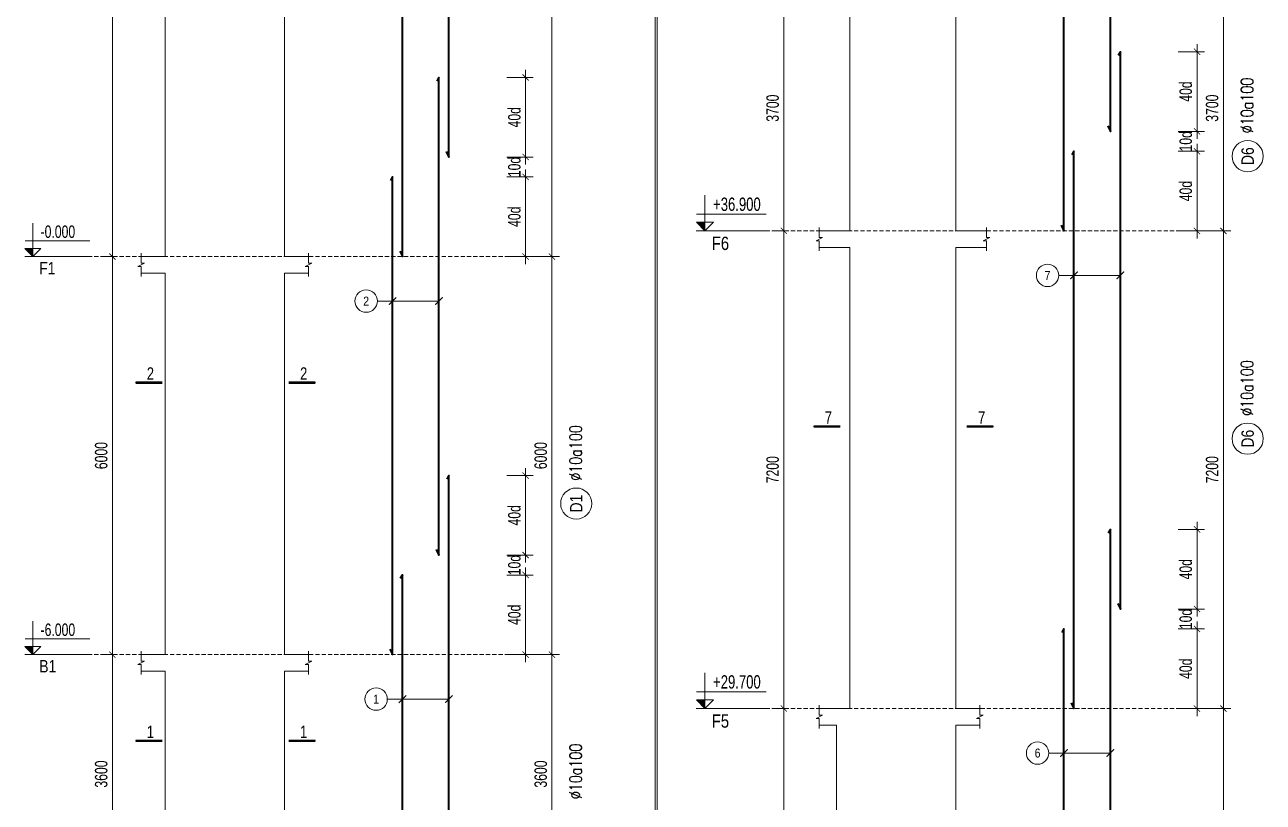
# Model space of a CAD drawing. Header units: millimetres. Extents: x 415878 to 795945, y 85573 to 378758.
# Drawn here: x 559575 to 578248, y 345354 to 357072 of the extents above; entities that cross this region are included whole.
import ezdxf
from ezdxf.enums import TextEntityAlignment as Align
from ezdxf.xclip import XClip

# ---------------------------------------------------------------- set-up
doc = ezdxf.new("R2010")
doc.units = ezdxf.units.MM
doc.linetypes.add('DASHED2', pattern=[9.525, 6.35, -3.175])
doc.layers.get('0').update_dxf_attribs({"lineweight": 20})
doc.layers.get('Defpoints').update_dxf_attribs({"color": 151, "lineweight": 9})
for name, color, linetype, lineweight in [('NDC_S_ANNO', 7, 'Continuous', 20), ('NDC_S_CONTINUOUS', 3, 'Continuous', 20), ('NDC_S_DIM', 1, 'Continuous', 15), ('NDC_S_ENG TITLE', 3, 'Continuous', 20), ('NDC_S_HATCH MATERIAL', 8, 'Continuous', 13), ('NDC_S_LEADER', 1, 'Continuous', 15), ('NDC_S_REBAR NO.', 7, 'Continuous', 20), ('NDC_S_REBAR NO. BOX', 1, 'Continuous', 9), ('NDC_S_STIRRUP', 4, 'Continuous', 40), ('NDC_S_TEXT SYMBOL', 7, 'Continuous', 20), ('NDC_S_VN TEXT', 7, 'Continuous', 20)]:
    doc.layers.add(name, color=color, linetype=linetype, lineweight=lineweight)
doc.styles.add('NDC_ANNO', font='', dxfattribs={"width": 0.8})
doc.styles.add('NDC_ARIAL', font='arial.ttf', dxfattribs={"width": 0.85})
doc.styles.add('NDC_DIM', font='', dxfattribs={"width": 0.75})
doc.styles.add('NDC_ROMANS', font='romans.shx', dxfattribs={"width": 0.7})
doc.styles.add('NDC_VIE TXT', font='arial.ttf', dxfattribs={"width": 0.8})
doc.styles.get('NDC_ANNO').set_extended_font_data('Dotum')
doc.styles.get('NDC_DIM').set_extended_font_data('Dotum')
doc.dimstyles.new('NDC_dim_75', dxfattribs={"dimscale": 75, "dimtxt": 2.5, "dimasz": 1.5, "dimexe": 1.5, "dimexo": 2.5, "dimgap": 1, "dimtad": 1, "dimdec": 0, "dimzin": 0, "dimdsep": 46, "dimtxsty": 'NDC_DIM', "dimblk": 'DIMMARK', "dimcen": 0.09, "dimdle": 1.2, "dimclrd": 1, "dimclre": 1, "dimclrt": 3, "dimadec": 0, "dimazin": 0, "dimtfac": 1, "dimtdec": 0, "dimtix": 1, "dimtofl": 0, "dimtmove": 0, "dimatfit": 3, "dimfxl": 8, "dimfxlon": 1, "dimtolj": 1, "dimtzin": 0, "dimarcsym": 0})

# ---------------------------------------------------------------- blocks, each defined once
blk = doc.blocks.new('*U25')
at = {"layer": 'NDC_S_ANNO', "color": 0, "linetype": 'ByBlock', "lineweight": -2}
blk.add_line((-4.36, 0), (1, 0), dxfattribs=at)
at = {"layer": 'NDC_S_ANNO', "ltscale": 0.005, "const_width": 0.5}
blk.add_lwpolyline([(1, 0), (-4.36, 0)], dxfattribs=at)
at = {"layer": 'NDC_S_TEXT SYMBOL', "linetype": 'ByBlock', "lineweight": -2, "style": 'NDC_ANNO', "width": 0.8}
blk.add_attdef('DETAIL', text='', height=2.5, dxfattribs=at).set_placement((-0.64, 1.82), align=Align.MIDDLE_RIGHT)
blk = doc.blocks.new('*U26')
at = {"layer": 'NDC_S_ANNO', "color": 0, "linetype": 'ByBlock', "lineweight": -2}
blk.add_line((1, 0), (-4.36, 0), dxfattribs=at)
at = {"layer": 'NDC_S_ANNO', "ltscale": 0.005, "const_width": 0.5}
blk.add_lwpolyline([(1, 0), (-4.36, 0)], dxfattribs=at)
at = {"layer": 'NDC_S_TEXT SYMBOL', "linetype": 'ByBlock', "lineweight": -2, "style": 'NDC_ANNO', "width": 0.8}
blk.add_attdef('DETAIL', text='', height=2.5, dxfattribs=at).set_placement((-0.64, 1.82), align=Align.MIDDLE_RIGHT)
blk = doc.blocks.new('DIMMARK')
at = {"layer": 'NDC_S_DIM', "color": 1}
blk.add_line((-1.5, 0), (1, 0), dxfattribs=at)
at = {"layer": 'NDC_S_DIM', "color": 2, "const_width": 0.1}
blk.add_lwpolyline([(-0.42, -0.42), (0.42, 0.42)], dxfattribs=at)
blk = doc.blocks.new('*D807')
at = {"layer": 'Defpoints', "color": 0, "transparency": 16777216}
for p in [(417199, 95329), (417418, 95329), (417418, 91729)]:
    blk.add_point(p, dxfattribs=at)
at = {"layer": 'NDC_S_HATCH MATERIAL', "color": 1, "lineweight": -2, "transparency": 16777216}
for p, q in [((417231, 95329), (417087, 95329)), ((417199, 91842), (417199, 95217)), ((417231, 91729), (417087, 91729))]:
    blk.add_line(p, q, dxfattribs=at)
at = {"layer": 'NDC_S_HATCH MATERIAL', "color": 1, "lineweight": -2, "transparency": 16777216, "xscale": 112.5, "yscale": 112.5, "zscale": 112.5}
for p, rotation in [((417199, 95329), 90), ((417199, 91729), 270)]:
    blk.add_blockref('DIMMARK', p, dxfattribs=dict(at, rotation=rotation))
at = {"layer": 'NDC_S_HATCH MATERIAL', "color": 3, "transparency": 16777216, "insert": (417031, 93529), "char_height": 187.5, "attachment_point": 5, "rotation": 90, "style": 'NDC_DIM'}
blk.add_mtext('\\A1;3600', dxfattribs=at)
blk = doc.blocks.new('*D808')
at = {"layer": 'Defpoints', "color": 0, "transparency": 16777216}
for p in [(417199, 101329), (417418, 101329), (417418, 95329)]:
    blk.add_point(p, dxfattribs=at)
at = {"layer": 'NDC_S_HATCH MATERIAL', "color": 1, "lineweight": -2, "transparency": 16777216}
for p, q in [((417231, 101329), (417087, 101329)), ((417199, 95442), (417199, 101217)), ((417231, 95329), (417087, 95329))]:
    blk.add_line(p, q, dxfattribs=at)
at = {"layer": 'NDC_S_HATCH MATERIAL', "color": 1, "lineweight": -2, "transparency": 16777216, "xscale": 112.5, "yscale": 112.5, "zscale": 112.5}
for p, rotation in [((417199, 101329), 90), ((417199, 95329), 270)]:
    blk.add_blockref('DIMMARK', p, dxfattribs=dict(at, rotation=rotation))
at = {"layer": 'NDC_S_HATCH MATERIAL', "color": 3, "transparency": 16777216, "insert": (417031, 98329), "char_height": 187.5, "attachment_point": 5, "rotation": 90, "style": 'NDC_DIM'}
blk.add_mtext('\\A1;6000', dxfattribs=at)
blk = doc.blocks.new('*D809')
at = {"layer": 'Defpoints', "color": 0, "transparency": 16777216}
for p in [(417199, 111329), (417418, 111329), (417418, 101329)]:
    blk.add_point(p, dxfattribs=at)
at = {"layer": 'NDC_S_HATCH MATERIAL', "color": 1, "lineweight": -2, "transparency": 16777216}
for p, q in [((417231, 111329), (417087, 111329)), ((417199, 101442), (417199, 111217)), ((417231, 101329), (417087, 101329))]:
    blk.add_line(p, q, dxfattribs=at)
at = {"layer": 'NDC_S_HATCH MATERIAL', "color": 1, "lineweight": -2, "transparency": 16777216, "xscale": 112.5, "yscale": 112.5, "zscale": 112.5}
for p, rotation in [((417199, 111329), 90), ((417199, 101329), 270)]:
    blk.add_blockref('DIMMARK', p, dxfattribs=dict(at, rotation=rotation))
at = {"layer": 'NDC_S_HATCH MATERIAL', "color": 3, "transparency": 16777216, "insert": (417031, 106329), "char_height": 187.5, "attachment_point": 5, "rotation": 90, "style": 'NDC_DIM'}
blk.add_mtext('\\A1;10000', dxfattribs=at)
blk = doc.blocks.new('*D812')
at = {"layer": 'Defpoints', "color": 0, "transparency": 16777216}
for p in [(417199, 131029), (417418, 131029), (417418, 123329)]:
    blk.add_point(p, dxfattribs=at)
at = {"layer": 'NDC_S_HATCH MATERIAL', "color": 1, "lineweight": -2, "transparency": 16777216}
for p, q in [((417231, 131029), (417087, 131029)), ((417199, 123442), (417199, 130917)), ((417231, 123329), (417087, 123329))]:
    blk.add_line(p, q, dxfattribs=at)
at = {"layer": 'NDC_S_HATCH MATERIAL', "color": 1, "lineweight": -2, "transparency": 16777216, "xscale": 112.5, "yscale": 112.5, "zscale": 112.5}
for p, rotation in [((417199, 131029), 90), ((417199, 123329), 270)]:
    blk.add_blockref('DIMMARK', p, dxfattribs=dict(at, rotation=rotation))
at = {"layer": 'NDC_S_HATCH MATERIAL', "color": 3, "transparency": 16777216, "insert": (417031, 127179), "char_height": 187.5, "attachment_point": 5, "rotation": 90, "style": 'NDC_DIM'}
blk.add_mtext('\\A1;7700', dxfattribs=at)
blk = doc.blocks.new('*D813')
at = {"layer": 'Defpoints', "color": 0, "transparency": 16777216}
for p in [(417199, 138229), (417418, 138229), (417418, 131029)]:
    blk.add_point(p, dxfattribs=at)
at = {"layer": 'NDC_S_HATCH MATERIAL', "color": 1, "lineweight": -2, "transparency": 16777216}
for p, q in [((417231, 138229), (417087, 138229)), ((417199, 131142), (417199, 138117)), ((417231, 131029), (417087, 131029))]:
    blk.add_line(p, q, dxfattribs=at)
at = {"layer": 'NDC_S_HATCH MATERIAL', "color": 1, "lineweight": -2, "transparency": 16777216, "xscale": 112.5, "yscale": 112.5, "zscale": 112.5}
for p, rotation in [((417199, 138229), 90), ((417199, 131029), 270)]:
    blk.add_blockref('DIMMARK', p, dxfattribs=dict(at, rotation=rotation))
at = {"layer": 'NDC_S_HATCH MATERIAL', "color": 3, "transparency": 16777216, "insert": (417031, 134629), "char_height": 187.5, "attachment_point": 5, "rotation": 90, "style": 'NDC_DIM'}
blk.add_mtext('\\A1;7200', dxfattribs=at)
blk = doc.blocks.new('*D814')
at = {"layer": 'Defpoints', "color": 0, "transparency": 16777216}
for p in [(417199, 141929), (417418, 141929), (417418, 138229)]:
    blk.add_point(p, dxfattribs=at)
at = {"layer": 'NDC_S_HATCH MATERIAL', "color": 1, "lineweight": -2, "transparency": 16777216}
for p, q in [((417231, 141929), (417087, 141929)), ((417199, 138342), (417199, 141817)), ((417231, 138229), (417087, 138229))]:
    blk.add_line(p, q, dxfattribs=at)
at = {"layer": 'NDC_S_HATCH MATERIAL', "color": 1, "lineweight": -2, "transparency": 16777216, "xscale": 112.5, "yscale": 112.5, "zscale": 112.5}
for p, rotation in [((417199, 141929), 90), ((417199, 138229), 270)]:
    blk.add_blockref('DIMMARK', p, dxfattribs=dict(at, rotation=rotation))
at = {"layer": 'NDC_S_HATCH MATERIAL', "color": 3, "transparency": 16777216, "insert": (417031, 140079), "char_height": 187.5, "attachment_point": 5, "rotation": 90, "style": 'NDC_DIM'}
blk.add_mtext('\\A1;3700', dxfattribs=at)
blk = doc.blocks.new('*D845')
at = {"layer": 'Defpoints', "color": 0, "transparency": 16777216}
for p in [(419795, 96529), (423429, 96529), (419795, 95329)]:
    blk.add_point(p, dxfattribs=at)
at = {"layer": 'NDC_S_HATCH MATERIAL', "color": 1, "lineweight": -2, "transparency": 16777216}
for p, q in [((423147, 96529), (423541, 96529)), ((423429, 95442), (423429, 96417)), ((423147, 95329), (423541, 95329))]:
    blk.add_line(p, q, dxfattribs=at)
at = {"layer": 'NDC_S_HATCH MATERIAL', "color": 1, "lineweight": -2, "transparency": 16777216, "xscale": 112.5, "yscale": 112.5, "zscale": 112.5}
for p, rotation in [((423429, 96529), 90), ((423429, 95329), 270)]:
    blk.add_blockref('DIMMARK', p, dxfattribs=dict(at, rotation=rotation))
at = {"layer": 'NDC_S_HATCH MATERIAL', "color": 3, "transparency": 16777216, "insert": (423260, 95929), "char_height": 187.5, "attachment_point": 5, "rotation": 90, "style": 'NDC_DIM'}
blk.add_mtext('\\A1;\\A1;40d', dxfattribs=at)
blk = doc.blocks.new('*D846')
at = {"layer": 'Defpoints', "color": 0, "transparency": 16777216}
for p in [(419795, 96829), (423429, 96829), (419795, 96529)]:
    blk.add_point(p, dxfattribs=at)
at = {"layer": 'NDC_S_HATCH MATERIAL', "color": 1, "lineweight": -2, "transparency": 16777216}
for p, q in [((423429, 96942), (423429, 97054)), ((423147, 96829), (423541, 96829)), ((423147, 96529), (423541, 96529)), ((423429, 96417), (423429, 96304))]:
    blk.add_line(p, q, dxfattribs=at)
at = {"layer": 'NDC_S_HATCH MATERIAL', "color": 1, "lineweight": -2, "transparency": 16777216, "xscale": 112.5, "yscale": 112.5, "zscale": 112.5}
for p, rotation in [((423429, 96829), 270), ((423429, 96529), 90)]:
    blk.add_blockref('DIMMARK', p, dxfattribs=dict(at, rotation=rotation))
at = {"layer": 'NDC_S_HATCH MATERIAL', "color": 3, "transparency": 16777216, "insert": (423260, 96679), "char_height": 187.5, "attachment_point": 5, "rotation": 90, "style": 'NDC_DIM'}
blk.add_mtext('\\A1;\\A1;10d', dxfattribs=at)
blk = doc.blocks.new('*D847')
at = {"layer": 'Defpoints', "color": 0, "transparency": 16777216}
for p in [(419795, 98029), (423429, 98029), (419795, 96829)]:
    blk.add_point(p, dxfattribs=at)
at = {"layer": 'NDC_S_HATCH MATERIAL', "color": 1, "lineweight": -2, "transparency": 16777216}
for p, q in [((423147, 98029), (423541, 98029)), ((423429, 96942), (423429, 97917)), ((423147, 96829), (423541, 96829))]:
    blk.add_line(p, q, dxfattribs=at)
at = {"layer": 'NDC_S_HATCH MATERIAL', "color": 1, "lineweight": -2, "transparency": 16777216, "xscale": 112.5, "yscale": 112.5, "zscale": 112.5}
for p, rotation in [((423429, 98029), 90), ((423429, 96829), 270)]:
    blk.add_blockref('DIMMARK', p, dxfattribs=dict(at, rotation=rotation))
at = {"layer": 'NDC_S_HATCH MATERIAL', "color": 3, "transparency": 16777216, "insert": (423260, 97429), "char_height": 187.5, "attachment_point": 5, "rotation": 90, "style": 'NDC_DIM'}
blk.add_mtext('\\A1;\\A1;40d', dxfattribs=at)
blk = doc.blocks.new('*D848')
at = {"layer": 'Defpoints', "color": 0, "transparency": 16777216}
for p in [(419795, 102529), (423429, 102529), (419795, 101329)]:
    blk.add_point(p, dxfattribs=at)
at = {"layer": 'NDC_S_HATCH MATERIAL', "color": 1, "lineweight": -2, "transparency": 16777216}
for p, q in [((423147, 102529), (423541, 102529)), ((423429, 101442), (423429, 102417)), ((423147, 101329), (423541, 101329))]:
    blk.add_line(p, q, dxfattribs=at)
at = {"layer": 'NDC_S_HATCH MATERIAL', "color": 1, "lineweight": -2, "transparency": 16777216, "xscale": 112.5, "yscale": 112.5, "zscale": 112.5}
for p, rotation in [((423429, 102529), 90), ((423429, 101329), 270)]:
    blk.add_blockref('DIMMARK', p, dxfattribs=dict(at, rotation=rotation))
at = {"layer": 'NDC_S_HATCH MATERIAL', "color": 3, "transparency": 16777216, "insert": (423260, 101929), "char_height": 187.5, "attachment_point": 5, "rotation": 90, "style": 'NDC_DIM'}
blk.add_mtext('\\A1;\\A1;40d', dxfattribs=at)
blk = doc.blocks.new('*D849')
at = {"layer": 'Defpoints', "color": 0, "transparency": 16777216}
for p in [(419795, 102829), (423429, 102829), (419795, 102529)]:
    blk.add_point(p, dxfattribs=at)
at = {"layer": 'NDC_S_HATCH MATERIAL', "color": 1, "lineweight": -2, "transparency": 16777216}
for p, q in [((423429, 102942), (423429, 103054)), ((423147, 102829), (423541, 102829)), ((423147, 102529), (423541, 102529)), ((423429, 102417), (423429, 102304))]:
    blk.add_line(p, q, dxfattribs=at)
at = {"layer": 'NDC_S_HATCH MATERIAL', "color": 1, "lineweight": -2, "transparency": 16777216, "xscale": 112.5, "yscale": 112.5, "zscale": 112.5}
for p, rotation in [((423429, 102829), 270), ((423429, 102529), 90)]:
    blk.add_blockref('DIMMARK', p, dxfattribs=dict(at, rotation=rotation))
at = {"layer": 'NDC_S_HATCH MATERIAL', "color": 3, "transparency": 16777216, "insert": (423260, 102679), "char_height": 187.5, "attachment_point": 5, "rotation": 90, "style": 'NDC_DIM'}
blk.add_mtext('\\A1;\\A1;10d', dxfattribs=at)
blk = doc.blocks.new('*D850')
at = {"layer": 'Defpoints', "color": 0, "transparency": 16777216}
for p in [(419795, 104029), (423429, 104029), (419795, 102829)]:
    blk.add_point(p, dxfattribs=at)
at = {"layer": 'NDC_S_HATCH MATERIAL', "color": 1, "lineweight": -2, "transparency": 16777216}
for p, q in [((423147, 104029), (423541, 104029)), ((423429, 102942), (423429, 103917)), ((423147, 102829), (423541, 102829))]:
    blk.add_line(p, q, dxfattribs=at)
at = {"layer": 'NDC_S_HATCH MATERIAL', "color": 1, "lineweight": -2, "transparency": 16777216, "xscale": 112.5, "yscale": 112.5, "zscale": 112.5}
for p, rotation in [((423429, 104029), 90), ((423429, 102829), 270)]:
    blk.add_blockref('DIMMARK', p, dxfattribs=dict(at, rotation=rotation))
at = {"layer": 'NDC_S_HATCH MATERIAL', "color": 3, "transparency": 16777216, "insert": (423260, 103429), "char_height": 187.5, "attachment_point": 5, "rotation": 90, "style": 'NDC_DIM'}
blk.add_mtext('\\A1;\\A1;40d', dxfattribs=at)
blk = doc.blocks.new('*D860')
at = {"layer": 'Defpoints', "color": 0, "transparency": 16777216}
for p in [(419795, 132229), (423429, 132229), (419795, 131029)]:
    blk.add_point(p, dxfattribs=at)
at = {"layer": 'NDC_S_HATCH MATERIAL', "color": 1, "lineweight": -2, "transparency": 16777216}
for p, q in [((423147, 132229), (423541, 132229)), ((423429, 131142), (423429, 132117)), ((423147, 131029), (423541, 131029))]:
    blk.add_line(p, q, dxfattribs=at)
at = {"layer": 'NDC_S_HATCH MATERIAL', "color": 1, "lineweight": -2, "transparency": 16777216, "xscale": 112.5, "yscale": 112.5, "zscale": 112.5}
for p, rotation in [((423429, 132229), 90), ((423429, 131029), 270)]:
    blk.add_blockref('DIMMARK', p, dxfattribs=dict(at, rotation=rotation))
at = {"layer": 'NDC_S_HATCH MATERIAL', "color": 3, "transparency": 16777216, "insert": (423260, 131629), "char_height": 187.5, "attachment_point": 5, "rotation": 90, "style": 'NDC_DIM'}
blk.add_mtext('\\A1;\\A1;40d', dxfattribs=at)
blk = doc.blocks.new('*D861')
at = {"layer": 'Defpoints', "color": 0, "transparency": 16777216}
for p in [(419795, 132529), (423429, 132529), (419795, 132229)]:
    blk.add_point(p, dxfattribs=at)
at = {"layer": 'NDC_S_HATCH MATERIAL', "color": 1, "lineweight": -2, "transparency": 16777216}
for p, q in [((423429, 132642), (423429, 132754)), ((423147, 132529), (423541, 132529)), ((423147, 132229), (423541, 132229)), ((423429, 132117), (423429, 132004))]:
    blk.add_line(p, q, dxfattribs=at)
at = {"layer": 'NDC_S_HATCH MATERIAL', "color": 1, "lineweight": -2, "transparency": 16777216, "xscale": 112.5, "yscale": 112.5, "zscale": 112.5}
for p, rotation in [((423429, 132529), 270), ((423429, 132229), 90)]:
    blk.add_blockref('DIMMARK', p, dxfattribs=dict(at, rotation=rotation))
at = {"layer": 'NDC_S_HATCH MATERIAL', "color": 3, "transparency": 16777216, "insert": (423260, 132379), "char_height": 187.5, "attachment_point": 5, "rotation": 90, "style": 'NDC_DIM'}
blk.add_mtext('\\A1;\\A1;10d', dxfattribs=at)
blk = doc.blocks.new('*D862')
at = {"layer": 'Defpoints', "color": 0, "transparency": 16777216}
for p in [(419795, 133729), (423429, 133729), (419795, 132529)]:
    blk.add_point(p, dxfattribs=at)
at = {"layer": 'NDC_S_HATCH MATERIAL', "color": 1, "lineweight": -2, "transparency": 16777216}
for p, q in [((423147, 133729), (423541, 133729)), ((423429, 132642), (423429, 133617)), ((423147, 132529), (423541, 132529))]:
    blk.add_line(p, q, dxfattribs=at)
at = {"layer": 'NDC_S_HATCH MATERIAL', "color": 1, "lineweight": -2, "transparency": 16777216, "xscale": 112.5, "yscale": 112.5, "zscale": 112.5}
for p, rotation in [((423429, 133729), 90), ((423429, 132529), 270)]:
    blk.add_blockref('DIMMARK', p, dxfattribs=dict(at, rotation=rotation))
at = {"layer": 'NDC_S_HATCH MATERIAL', "color": 3, "transparency": 16777216, "insert": (423260, 133129), "char_height": 187.5, "attachment_point": 5, "rotation": 90, "style": 'NDC_DIM'}
blk.add_mtext('\\A1;\\A1;40d', dxfattribs=at)
blk = doc.blocks.new('*D863')
at = {"layer": 'Defpoints', "color": 0, "transparency": 16777216}
for p in [(419795, 139429), (423429, 139429), (419795, 138229)]:
    blk.add_point(p, dxfattribs=at)
at = {"layer": 'NDC_S_HATCH MATERIAL', "color": 1, "lineweight": -2, "transparency": 16777216}
for p, q in [((423147, 139429), (423541, 139429)), ((423429, 138342), (423429, 139317)), ((423147, 138229), (423541, 138229))]:
    blk.add_line(p, q, dxfattribs=at)
at = {"layer": 'NDC_S_HATCH MATERIAL', "color": 1, "lineweight": -2, "transparency": 16777216, "xscale": 112.5, "yscale": 112.5, "zscale": 112.5}
for p, rotation in [((423429, 139429), 90), ((423429, 138229), 270)]:
    blk.add_blockref('DIMMARK', p, dxfattribs=dict(at, rotation=rotation))
at = {"layer": 'NDC_S_HATCH MATERIAL', "color": 3, "transparency": 16777216, "insert": (423260, 138829), "char_height": 187.5, "attachment_point": 5, "rotation": 90, "style": 'NDC_DIM'}
blk.add_mtext('\\A1;\\A1;40d', dxfattribs=at)
blk = doc.blocks.new('*D864')
at = {"layer": 'Defpoints', "color": 0, "transparency": 16777216}
for p in [(419795, 139729), (423429, 139729), (419795, 139429)]:
    blk.add_point(p, dxfattribs=at)
at = {"layer": 'NDC_S_HATCH MATERIAL', "color": 1, "lineweight": -2, "transparency": 16777216}
for p, q in [((423429, 139842), (423429, 139954)), ((423147, 139729), (423541, 139729)), ((423147, 139429), (423541, 139429)), ((423429, 139317), (423429, 139204))]:
    blk.add_line(p, q, dxfattribs=at)
at = {"layer": 'NDC_S_HATCH MATERIAL', "color": 1, "lineweight": -2, "transparency": 16777216, "xscale": 112.5, "yscale": 112.5, "zscale": 112.5}
for p, rotation in [((423429, 139729), 270), ((423429, 139429), 90)]:
    blk.add_blockref('DIMMARK', p, dxfattribs=dict(at, rotation=rotation))
at = {"layer": 'NDC_S_HATCH MATERIAL', "color": 3, "transparency": 16777216, "insert": (423260, 139579), "char_height": 187.5, "attachment_point": 5, "rotation": 90, "style": 'NDC_DIM'}
blk.add_mtext('\\A1;\\A1;10d', dxfattribs=at)
blk = doc.blocks.new('*D865')
at = {"layer": 'Defpoints', "color": 0, "transparency": 16777216}
for p in [(419795, 140929), (423429, 140929), (419795, 139729)]:
    blk.add_point(p, dxfattribs=at)
at = {"layer": 'NDC_S_HATCH MATERIAL', "color": 1, "lineweight": -2, "transparency": 16777216}
for p, q in [((423147, 140929), (423541, 140929)), ((423429, 139842), (423429, 140817)), ((423147, 139729), (423541, 139729))]:
    blk.add_line(p, q, dxfattribs=at)
at = {"layer": 'NDC_S_HATCH MATERIAL', "color": 1, "lineweight": -2, "transparency": 16777216, "xscale": 112.5, "yscale": 112.5, "zscale": 112.5}
for p, rotation in [((423429, 140929), 90), ((423429, 139729), 270)]:
    blk.add_blockref('DIMMARK', p, dxfattribs=dict(at, rotation=rotation))
at = {"layer": 'NDC_S_HATCH MATERIAL', "color": 3, "transparency": 16777216, "insert": (423260, 140329), "char_height": 187.5, "attachment_point": 5, "rotation": 90, "style": 'NDC_DIM'}
blk.add_mtext('\\A1;\\A1;40d', dxfattribs=at)
blk = doc.blocks.new('*D921')
at = {"layer": 'Defpoints', "color": 0, "transparency": 16777216}
for p in [(419795, 95329), (423827, 95329), (419795, 91729)]:
    blk.add_point(p, dxfattribs=at)
at = {"layer": 'NDC_S_VN TEXT', "color": 1, "lineweight": -2, "transparency": 16777216}
for p, q in [((423546, 95329), (423939, 95329)), ((423827, 91842), (423827, 95217)), ((423546, 91729), (423939, 91729))]:
    blk.add_line(p, q, dxfattribs=at)
at = {"layer": 'NDC_S_VN TEXT', "color": 1, "lineweight": -2, "transparency": 16777216, "xscale": 112.5, "yscale": 112.5, "zscale": 112.5}
for p, rotation in [((423827, 95329), 90), ((423827, 91729), 270)]:
    blk.add_blockref('DIMMARK', p, dxfattribs=dict(at, rotation=rotation))
at = {"layer": 'NDC_S_VN TEXT', "color": 3, "transparency": 16777216, "insert": (423658, 93529), "char_height": 187.5, "attachment_point": 5, "rotation": 90, "style": 'NDC_DIM'}
blk.add_mtext('\\A1;3600', dxfattribs=at)
blk = doc.blocks.new('*D922')
at = {"layer": 'Defpoints', "color": 0, "transparency": 16777216}
for p in [(419795, 101329), (423827, 101329), (419795, 95329)]:
    blk.add_point(p, dxfattribs=at)
at = {"layer": 'NDC_S_VN TEXT', "color": 1, "lineweight": -2, "transparency": 16777216}
for p, q in [((423546, 101329), (423939, 101329)), ((423827, 95442), (423827, 101217)), ((423546, 95329), (423939, 95329))]:
    blk.add_line(p, q, dxfattribs=at)
at = {"layer": 'NDC_S_VN TEXT', "color": 1, "lineweight": -2, "transparency": 16777216, "xscale": 112.5, "yscale": 112.5, "zscale": 112.5}
for p, rotation in [((423827, 101329), 90), ((423827, 95329), 270)]:
    blk.add_blockref('DIMMARK', p, dxfattribs=dict(at, rotation=rotation))
at = {"layer": 'NDC_S_VN TEXT', "color": 3, "transparency": 16777216, "insert": (423658, 98329), "char_height": 187.5, "attachment_point": 5, "rotation": 90, "style": 'NDC_DIM'}
blk.add_mtext('\\A1;6000', dxfattribs=at)
blk = doc.blocks.new('*D923')
at = {"layer": 'Defpoints', "color": 0, "transparency": 16777216}
for p in [(419795, 111329), (423827, 111329), (419795, 101329)]:
    blk.add_point(p, dxfattribs=at)
at = {"layer": 'NDC_S_VN TEXT', "color": 1, "lineweight": -2, "transparency": 16777216}
for p, q in [((423546, 111329), (423939, 111329)), ((423827, 101442), (423827, 111217)), ((423546, 101329), (423939, 101329))]:
    blk.add_line(p, q, dxfattribs=at)
at = {"layer": 'NDC_S_VN TEXT', "color": 1, "lineweight": -2, "transparency": 16777216, "xscale": 112.5, "yscale": 112.5, "zscale": 112.5}
for p, rotation in [((423827, 111329), 90), ((423827, 101329), 270)]:
    blk.add_blockref('DIMMARK', p, dxfattribs=dict(at, rotation=rotation))
at = {"layer": 'NDC_S_VN TEXT', "color": 3, "transparency": 16777216, "insert": (423658, 106329), "char_height": 187.5, "attachment_point": 5, "rotation": 90, "style": 'NDC_DIM'}
blk.add_mtext('\\A1;10000', dxfattribs=at)
blk = doc.blocks.new('*D926')
at = {"layer": 'Defpoints', "color": 0, "transparency": 16777216}
for p in [(419795, 131029), (423827, 131029), (419795, 123329)]:
    blk.add_point(p, dxfattribs=at)
at = {"layer": 'NDC_S_VN TEXT', "color": 1, "lineweight": -2, "transparency": 16777216}
for p, q in [((423546, 131029), (423939, 131029)), ((423827, 123442), (423827, 130917)), ((423546, 123329), (423939, 123329))]:
    blk.add_line(p, q, dxfattribs=at)
at = {"layer": 'NDC_S_VN TEXT', "color": 1, "lineweight": -2, "transparency": 16777216, "xscale": 112.5, "yscale": 112.5, "zscale": 112.5}
for p, rotation in [((423827, 131029), 90), ((423827, 123329), 270)]:
    blk.add_blockref('DIMMARK', p, dxfattribs=dict(at, rotation=rotation))
at = {"layer": 'NDC_S_VN TEXT', "color": 3, "transparency": 16777216, "insert": (423658, 127179), "char_height": 187.5, "attachment_point": 5, "rotation": 90, "style": 'NDC_DIM'}
blk.add_mtext('\\A1;7700', dxfattribs=at)
blk = doc.blocks.new('*D927')
at = {"layer": 'Defpoints', "color": 0, "transparency": 16777216}
for p in [(419795, 138229), (423827, 138229), (419795, 131029)]:
    blk.add_point(p, dxfattribs=at)
at = {"layer": 'NDC_S_VN TEXT', "color": 1, "lineweight": -2, "transparency": 16777216}
for p, q in [((423546, 138229), (423939, 138229)), ((423827, 131142), (423827, 138117)), ((423546, 131029), (423939, 131029))]:
    blk.add_line(p, q, dxfattribs=at)
at = {"layer": 'NDC_S_VN TEXT', "color": 1, "lineweight": -2, "transparency": 16777216, "xscale": 112.5, "yscale": 112.5, "zscale": 112.5}
for p, rotation in [((423827, 138229), 90), ((423827, 131029), 270)]:
    blk.add_blockref('DIMMARK', p, dxfattribs=dict(at, rotation=rotation))
at = {"layer": 'NDC_S_VN TEXT', "color": 3, "transparency": 16777216, "insert": (423658, 134629), "char_height": 187.5, "attachment_point": 5, "rotation": 90, "style": 'NDC_DIM'}
blk.add_mtext('\\A1;7200', dxfattribs=at)
blk = doc.blocks.new('*D928')
at = {"layer": 'Defpoints', "color": 0, "transparency": 16777216}
for p in [(419795, 141929), (423827, 141929), (419795, 138229)]:
    blk.add_point(p, dxfattribs=at)
at = {"layer": 'NDC_S_VN TEXT', "color": 1, "lineweight": -2, "transparency": 16777216}
for p, q in [((423546, 141929), (423939, 141929)), ((423827, 138342), (423827, 141817)), ((423546, 138229), (423939, 138229))]:
    blk.add_line(p, q, dxfattribs=at)
at = {"layer": 'NDC_S_VN TEXT', "color": 1, "lineweight": -2, "transparency": 16777216, "xscale": 112.5, "yscale": 112.5, "zscale": 112.5}
for p, rotation in [((423827, 141929), 90), ((423827, 138229), 270)]:
    blk.add_blockref('DIMMARK', p, dxfattribs=dict(at, rotation=rotation))
at = {"layer": 'NDC_S_VN TEXT', "color": 3, "transparency": 16777216, "insert": (423658, 140079), "char_height": 187.5, "attachment_point": 5, "rotation": 90, "style": 'NDC_DIM'}
blk.add_mtext('\\A1;3700', dxfattribs=at)
blk = doc.blocks.new('CD')
at = {"layer": 'NDC_S_ANNO'}
blk.add_hatch(color=3, dxfattribs=at).paths.add_polyline_path([(0, 160), (-161, 160), (0, 0)])
at = {"layer": 'NDC_S_ANNO', "ltscale": 50}
h = blk.add_hatch(dxfattribs=at)
h.set_pattern_fill('ANSI31', color=256, scale=140.6, style=0)
h.paths.add_polyline_path([(0, 160), (0, 0), (161, 160)])
for p, q in [((-159, 314), (1147, 314)), ((1156, 0), (-164, 0))]:
    blk.add_line(p, q, dxfattribs=at)
for points in [[(0, 669), (0, 0)], [(0, 0), (-161, 160), (0, 160)], [(0, 0), (161, 160), (0, 160)]]:
    blk.add_lwpolyline(points, dxfattribs=at)
at = {"layer": 'NDC_S_TEXT SYMBOL', "color": 3, "style": 'NDC_DIM', "width": 0.7}
blk.add_attdef('COT', (154, 375), '', height=250, dxfattribs=at)
blk = doc.blocks.new('MATDUNGCOTC1')
at = {"layer": 'NDC_S_CONTINUOUS'}
for points in [[(417734.5, 138229.4), (418194.5, 138229.4), (418194.5, 141679.4), (417734.5, 141679.4)], [(420254.5, 138229.4), (419794.5, 138229.4), (419794.5, 141679.4), (420254.5, 141679.4)], [(417734.5, 131029.4), (418194.5, 131029.4), (418194.5, 137979.4), (417734.5, 137979.4)], [(420154.5, 131029.4), (419794.5, 131029.4), (419794.5, 137979.4), (420254.5, 137979.4)], [(417634.5, 123329.4), (417994.5, 123329.4), (417994.5, 130779.4), (417734.5, 130779.4)], [(420154.5, 123329.4), (419794.5, 123329.4), (419794.5, 130779.4), (420154.5, 130779.4)], [(417634.5, 101329.4), (417994.5, 101329.4), (417994.5, 111079.4), (417634.5, 111079.4)], [(420154.5, 101329.4), (419794.5, 101329.4), (419794.5, 111079.4), (420154.5, 111079.4)], [(417634.5, 95329.4), (417994.5, 95329.4), (417994.5, 101079.4), (417634.5, 101079.4)], [(420154.5, 95329.4), (419794.5, 95329.4), (419794.5, 101079.4), (420154.5, 101079.4)], [(417634.5, 91729.4), (417994.5, 91729.4), (417994.5, 95079.4), (417634.5, 95079.4)], [(420154.5, 91729.4), (419794.5, 91729.4), (419794.5, 95079.4), (420154.5, 95079.4)]]:
    blk.add_lwpolyline(points, dxfattribs=at)
at = {"layer": 'NDC_S_DIM', "ltscale": 40}
for points in [[(417734.5, 137929.4), (417734.5, 138079.4), (417684.5, 138079.4), (417784.5, 138129.4), (417734.5, 138129.4), (417734.5, 138279.4)], [(420254.5, 137929.4), (420254.5, 138079.4), (420204.5, 138079.4), (420304.5, 138129.4), (420254.5, 138129.4), (420254.5, 138279.4)], [(417734.5, 131079.4), (417734.5, 130929.4), (417784.5, 130929.4), (417684.5, 130879.4), (417734.5, 130879.4), (417734.5, 130729.4)], [(420154.5, 130729.4), (420154.5, 130879.4), (420104.5, 130879.4), (420204.5, 130929.4), (420154.5, 130929.4), (420154.5, 131079.4)], [(417634.5, 101029.4), (417634.5, 101179.4), (417584.5, 101179.4), (417684.5, 101229.4), (417634.5, 101229.4), (417634.5, 101379.4)], [(420154.5, 101029.4), (420154.5, 101179.4), (420104.5, 101179.4), (420204.5, 101229.4), (420154.5, 101229.4), (420154.5, 101379.4)], [(417634.5, 95029.4), (417634.5, 95179.4), (417584.5, 95179.4), (417684.5, 95229.4), (417634.5, 95229.4), (417634.5, 95379.4)], [(420154.5, 95029.4), (420154.5, 95179.4), (420104.5, 95179.4), (420204.5, 95229.4), (420154.5, 95229.4), (420154.5, 95379.4)]]:
    blk.add_lwpolyline(points, dxfattribs=at)
at = {"layer": 'NDC_S_HATCH MATERIAL', "linetype": 'DASHED2', "ltscale": 10}
for p, q in [((415877.9, 138229.4), (423147.4, 138229.4)), ((415877.9, 131029.4), (423147.4, 131029.4)), ((415877.9, 101329.4), (423147.4, 101329.4)), ((415877.9, 95329.4), (423147.4, 95329.4))]:
    blk.add_line(p, q, dxfattribs=at)
at = {"layer": 'NDC_S_LEADER', "ltscale": 0.005}
for centre in [(421175.3, 137558.3), (421025.3, 130358.3), (421025.3, 100658.3), (421175.3, 94658.3)]:
    blk.add_circle(centre, 168.7, dxfattribs=at)
at = {"layer": 'NDC_S_REBAR NO. BOX'}
for centre in [(424192.7, 139355.6), (424192.7, 135097.2), (424192.7, 97605.6)]:
    blk.add_circle(centre, 234.8, dxfattribs=at)
at = {"layer": 'NDC_S_STIRRUP'}
for points in [[(422083.2, 139812.8), (422123.2, 139729.4), (422123.2, 148329.4), (422089.7, 148274.6)], [(421383.2, 138312.8), (421423.2, 138229.4), (421423.2, 146829.4), (421389.7, 146774.6)], [(422233.2, 132612.8), (422273.2, 132529.4), (422273.2, 140929.4), (422239.7, 140874.6)], [(421533.2, 131112.8), (421573.2, 131029.4), (421573.2, 139429.4), (421539.7, 139374.6)], [(422083.2, 124912.8), (422123.2, 124829.4), (422123.2, 133729.4), (422089.7, 133674.6)], [(421383.2, 123412.8), (421423.2, 123329.4), (421423.2, 132229.4), (421389.7, 132174.6)], [(422233.2, 102912.8), (422273.2, 102829.4), (422273.2, 114021.4), (422239.7, 113966.5)], [(421533.2, 101412.8), (421573.2, 101329.4), (421573.2, 112521.4), (421539.7, 112466.5)], [(422083.2, 96912.8), (422123.2, 96829.4), (422123.2, 104029.4), (422089.7, 103974.6)], [(421383.2, 95412.8), (421423.2, 95329.4), (421423.2, 102529.4), (421389.7, 102474.6)], [(422233.2, 89712.8), (422273.2, 89629.4), (422273.2, 98029.4), (422239.7, 97974.6)], [(421533.2, 88212.8), (421573.2, 88129.4), (421573.2, 96529.4), (421539.7, 96474.6)]]:
    blk.add_lwpolyline(points, dxfattribs=at)
at = {"layer": 'NDC_S_DIM'}
ref = blk.add_blockref('CD', (416009.6, 138229.4), dxfattribs=dict(at, xscale=0.8035714285714284, yscale=0.8035714285714284, zscale=0.8035714285714284))
ref.add_attrib('COT', '+36.900', (416133.3, 138530.4), dxfattribs={"layer": '0', "color": 3, "height": 200.89, "style": 'NDC_DIM', "width": 0.75})
at = {"layer": 'NDC_S_DIM', "color": 2, "xscale": 75, "yscale": 75, "zscale": 75}
for name, p, values in [('*U25', (417974.5, 135279.3), {'DETAIL': '7'}), ('*U26', (420285.6, 135279.3), {'DETAIL': '7'}), ('*U25', (417874.5, 99429.3), {'DETAIL': '2'}), ('*U26', (420185.6, 99429.3), {'DETAIL': '2'}), ('*U25', (417874.5, 94029.3), {'DETAIL': '1'}), ('*U26', (420185.6, 94029.3), {'DETAIL': '1'})]:
    blk.add_blockref(name, p, dxfattribs=at).add_auto_attribs(values)
at = {"layer": 'NDC_S_DIM'}
ref = blk.add_blockref('CD', (416009.6, 131029.4), dxfattribs=dict(at, xscale=0.8035714285714284, yscale=0.8035714285714284, zscale=0.8035714285714284))
ref.add_attrib('COT', '+29.700', (416133.3, 131330.4), dxfattribs={"layer": '0', "color": 3, "height": 200.89, "style": 'NDC_DIM', "width": 0.75})
ref = blk.add_blockref('CD', (416000.8, 101329.4), dxfattribs=dict(at, xscale=0.7499999999999999, yscale=0.7499999999999999, zscale=0.7499999999999999))
ref.add_attrib('COT', '-0.000', (416116.2, 101610.4), dxfattribs={"layer": '0', "color": 6, "height": 187.5, "style": 'NDC_DIM', "width": 0.75})
ref = blk.add_blockref('CD', (416000.8, 95329.4), dxfattribs=dict(at, xscale=0.7499999999999999, yscale=0.7499999999999999, zscale=0.7499999999999999))
ref.add_attrib('COT', '-6.000', (416116.2, 95610.4), dxfattribs={"layer": '0', "color": 3, "height": 187.5, "style": 'NDC_DIM', "width": 0.75})
at = {"layer": 'NDC_S_ENG TITLE', "ltscale": 3, "style": 'NDC_ROMANS', "width": 0.75}
for p in [(424277.8, 139699.9), (424277.8, 135441.5), (424277.8, 97949.9), (424277.8, 93149.9)]:
    blk.add_text('%%C10a100', height=187.5, rotation=90, dxfattribs=at).set_placement(p)
at = {"layer": 'NDC_S_REBAR NO.', "style": 'NDC_ARIAL', "width": 0.8}
for s, p in [('D6', (424192.7, 139355.6)), ('D6', (424192.7, 135097.2)), ('D1', (424192.7, 97605.6))]:
    blk.add_text(s, height=187.5, rotation=90, dxfattribs=at).set_placement(p, align=Align.MIDDLE_CENTER)
at = {"layer": 'NDC_S_VN TEXT', "style": 'NDC_VIE TXT', "width": 0.8}
for s, height, p in [('F6', 200.89, (416112.3, 138041)), ('F5', 200.89, (416112.3, 130841)), ('F1', 187.5, (416096.7, 101153.5)), ('B1', 187.5, (416096.7, 95153.5))]:
    blk.add_text(s, height=height, dxfattribs=at).set_placement(p, align=Align.MIDDLE_LEFT)
at = {"layer": 'NDC_S_VN TEXT', "style": 'NDC_ARIAL', "width": 0.85}
for s, p in [('7', (421175.3, 137558.3)), ('6', (421025.3, 130358.3)), ('2', (421025.3, 100658.3)), ('1', (421175.3, 94658.3))]:
    blk.add_text(s, height=135, dxfattribs=at).set_placement(p, align=Align.MIDDLE_CENTER)
at = {"layer": 'NDC_S_HATCH MATERIAL'}
for base, p1, p2, picture, middle in [((417199.4, 141929.4), (417418, 138229.4), (417418, 141929.4), '*D814', (417030.7, 140079.4)), ((417199.4, 138229.4), (417418, 131029.4), (417418, 138229.4), '*D813', (417030.7, 134629.4)), ((417199.4, 131029.4), (417418, 123329.4), (417418, 131029.4), '*D812', (417030.7, 127179.4)), ((417199.4, 111329.4), (417418, 101329.4), (417418, 111329.4), '*D809', (417030.7, 106329.4)), ((417199.4, 101329.4), (417418, 95329.4), (417418, 101329.4), '*D808', (417030.7, 98329.4)), ((417199.4, 95329.4), (417418, 91729.4), (417418, 95329.4), '*D807', (417030.7, 93529.4))]:
    dim = blk.add_linear_dim(base=base, p1=p1, p2=p2, angle=90, dimstyle='NDC_dim_75', override={"dimtmove": 1}, dxfattribs=at)
    dim.commit()
    dim.dimension.update_dxf_attribs({"geometry": picture, "text_midpoint": middle})
for base, p1, p2, text, picture, middle in [((423428.6, 140929.4), (419794.5, 139729.4), (419794.5, 140929.4), '\\A1;40d', '*D865', (423259.9, 140329.4)), ((423428.6, 139729.4), (419794.5, 139429.4), (419794.5, 139729.4), '\\A1;10d', '*D864', (423259.9, 139579.4)), ((423428.6, 139429.4), (419794.5, 138229.4), (419794.5, 139429.4), '\\A1;40d', '*D863', (423259.9, 138829.4)), ((423428.6, 133729.4), (419794.5, 132529.4), (419794.5, 133729.4), '\\A1;40d', '*D862', (423259.9, 133129.4)), ((423428.6, 132529.4), (419794.5, 132229.4), (419794.5, 132529.4), '\\A1;10d', '*D861', (423259.9, 132379.4)), ((423428.6, 132229.4), (419794.5, 131029.4), (419794.5, 132229.4), '\\A1;40d', '*D860', (423259.9, 131629.4)), ((423428.6, 104029.4), (419794.5, 102829.4), (419794.5, 104029.4), '\\A1;40d', '*D850', (423259.9, 103429.4)), ((423428.6, 102829.4), (419794.5, 102529.4), (419794.5, 102829.4), '\\A1;10d', '*D849', (423259.9, 102679.4)), ((423428.6, 102529.4), (419794.5, 101329.4), (419794.5, 102529.4), '\\A1;40d', '*D848', (423259.9, 101929.4)), ((423428.6, 98029.4), (419794.5, 96829.4), (419794.5, 98029.4), '\\A1;40d', '*D847', (423259.9, 97429.4)), ((423428.6, 96829.4), (419794.5, 96529.4), (419794.5, 96829.4), '\\A1;10d', '*D846', (423259.9, 96679.4)), ((423428.6, 96529.4), (419794.5, 95329.4), (419794.5, 96529.4), '\\A1;40d', '*D845', (423259.9, 95929.4))]:
    dim = blk.add_linear_dim(base=base, p1=p1, p2=p2, angle=90, text=text, dimstyle='NDC_dim_75', override={"dimtmove": 1, "dimfxl": 3.75}, dxfattribs=at)
    dim.commit()
    dim.dimension.update_dxf_attribs({"geometry": picture, "text_midpoint": middle})
at = {"layer": 'NDC_S_VN TEXT'}
for base, p1, p2, picture, middle in [((423827, 141929.4), (419794.5, 138229.4), (419794.5, 141929.4), '*D928', (423658.2, 140079.4)), ((423827, 138229.4), (419794.5, 131029.4), (419794.5, 138229.4), '*D927', (423658.2, 134629.4)), ((423827, 131029.4), (419794.5, 123329.4), (419794.5, 131029.4), '*D926', (423658.2, 127179.4)), ((423827, 111329.4), (419794.5, 101329.4), (419794.5, 111329.4), '*D923', (423658.2, 106329.4)), ((423827, 101329.4), (419794.5, 95329.4), (419794.5, 101329.4), '*D922', (423658.2, 98329.4)), ((423827, 95329.4), (419794.5, 91729.4), (419794.5, 95329.4), '*D921', (423658.2, 93529.4))]:
    dim = blk.add_linear_dim(base=base, p1=p1, p2=p2, angle=90, dimstyle='NDC_dim_75', override={"dimtmove": 1, "dimfxl": 3.75}, dxfattribs=at)
    dim.commit()
    dim.dimension.update_dxf_attribs({"geometry": picture, "text_midpoint": middle})
for points in [[(422273.2, 137558.3), (421344, 137558.3)], [(421573.2, 137558.3), (421344, 137558.3)], [(422123.2, 130358.3), (421194, 130358.3)], [(421423.2, 130358.3), (421194, 130358.3)], [(422123.2, 100658.3), (421194, 100658.3)], [(421423.2, 100658.3), (421194, 100658.3)], [(422273.2, 94658.3), (421344, 94658.3)], [(421573.2, 94658.3), (421344, 94658.3)]]:
    blk.add_leader(points, dimstyle='NDC_dim_75', override={"dimtmove": 1, "dimldrblk": 'ARCHTICK', "dimfxl": 3.75}, dxfattribs=at)

msp = doc.modelspace()

# ---------------------------------------------------------------- block references
at = {"layer": 'NDC_S_VN TEXT'}
ref = msp.add_blockref('MATDUNGCOTC1', (153820.3, 215736.6, 0), dxfattribs=at)
XClip(ref).set_block_clipping_path([(415291.295762477, 122269.5813189647), (425423.9332439047, 162851.6595424127)])
ref = msp.add_blockref('MATDUNGCOTC1', (143697, 252249.5, 0), dxfattribs=at)
XClip(ref).set_block_clipping_path([(413808.9400516549, 85368.834185972), (425385.0706193154, 126172.1147796004)])

doc.saveas('drawing.dxf')
